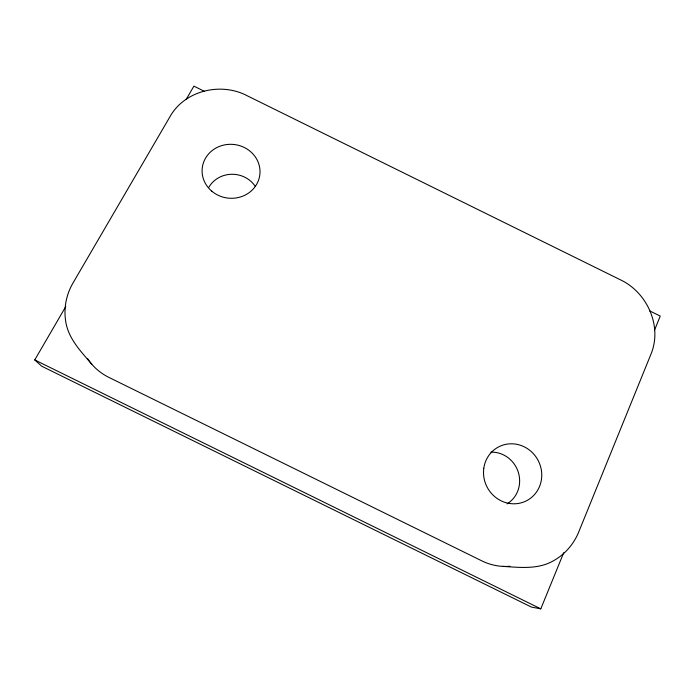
<?xml version="1.0" encoding="UTF-8"?>
<svg xmlns="http://www.w3.org/2000/svg" width="695" height="695" viewBox="0 0 695 695"><rect width="100%" height="100%" fill="white"/><g stroke="black" fill="none" stroke-linecap="round" stroke-linejoin="round"><path stroke-width="1.04" d="M65.817 306.495L34.75 359.94L41.735 366.222L531.414 607.074L540.788 608.855L563.706 552.707M654.525 330.134L660.25 316.095L649.538 310.813M186.26 99.272L193.896 86.145L204.599 91.427M502.772 566.373C519.756 567.45 538.182 569.709 553.62 560.691C564.861 554.393 573.679 544.211 578.587 532.335L651.041 353.981C662.457 326.216 647.201 292.552 620.652 279.92L247.238 95.78C221.123 81.888 184.583 90.35 169.91 116.812L72.784 283.369C66.355 294.541 63.688 307.772 65.582 320.534C67.858 338.152 80.768 351.305 91.757 364.171M34.75 359.94L540.788 608.855M509.93 566.269A56.616 53.741 67.3 0 1 481.835 560.865L108.95 377.428A56.703 53.863 -14.2 0 1 87.457 358.42M208.7 187.528A26.844 25.159 5.5 0 1 254.978 185.973M490.844 452.132A28.009 26.705 63.7 0 1 518.314 472.27A28.009 26.705 63.7 0 1 507.081 503.892M211.758 191.16A28.99 26.975 6.2 0 0 259.409 177.225A28.99 26.975 6.2 0 0 221.992 145.533A28.99 26.975 6.2 0 0 211.758 191.16M483.798 468.239A30.337 28.79 62.2 0 0 523.439 502.12A30.337 28.79 62.2 0 0 530.65 451.046A30.337 28.79 62.2 0 0 483.798 468.239"/></g></svg>
